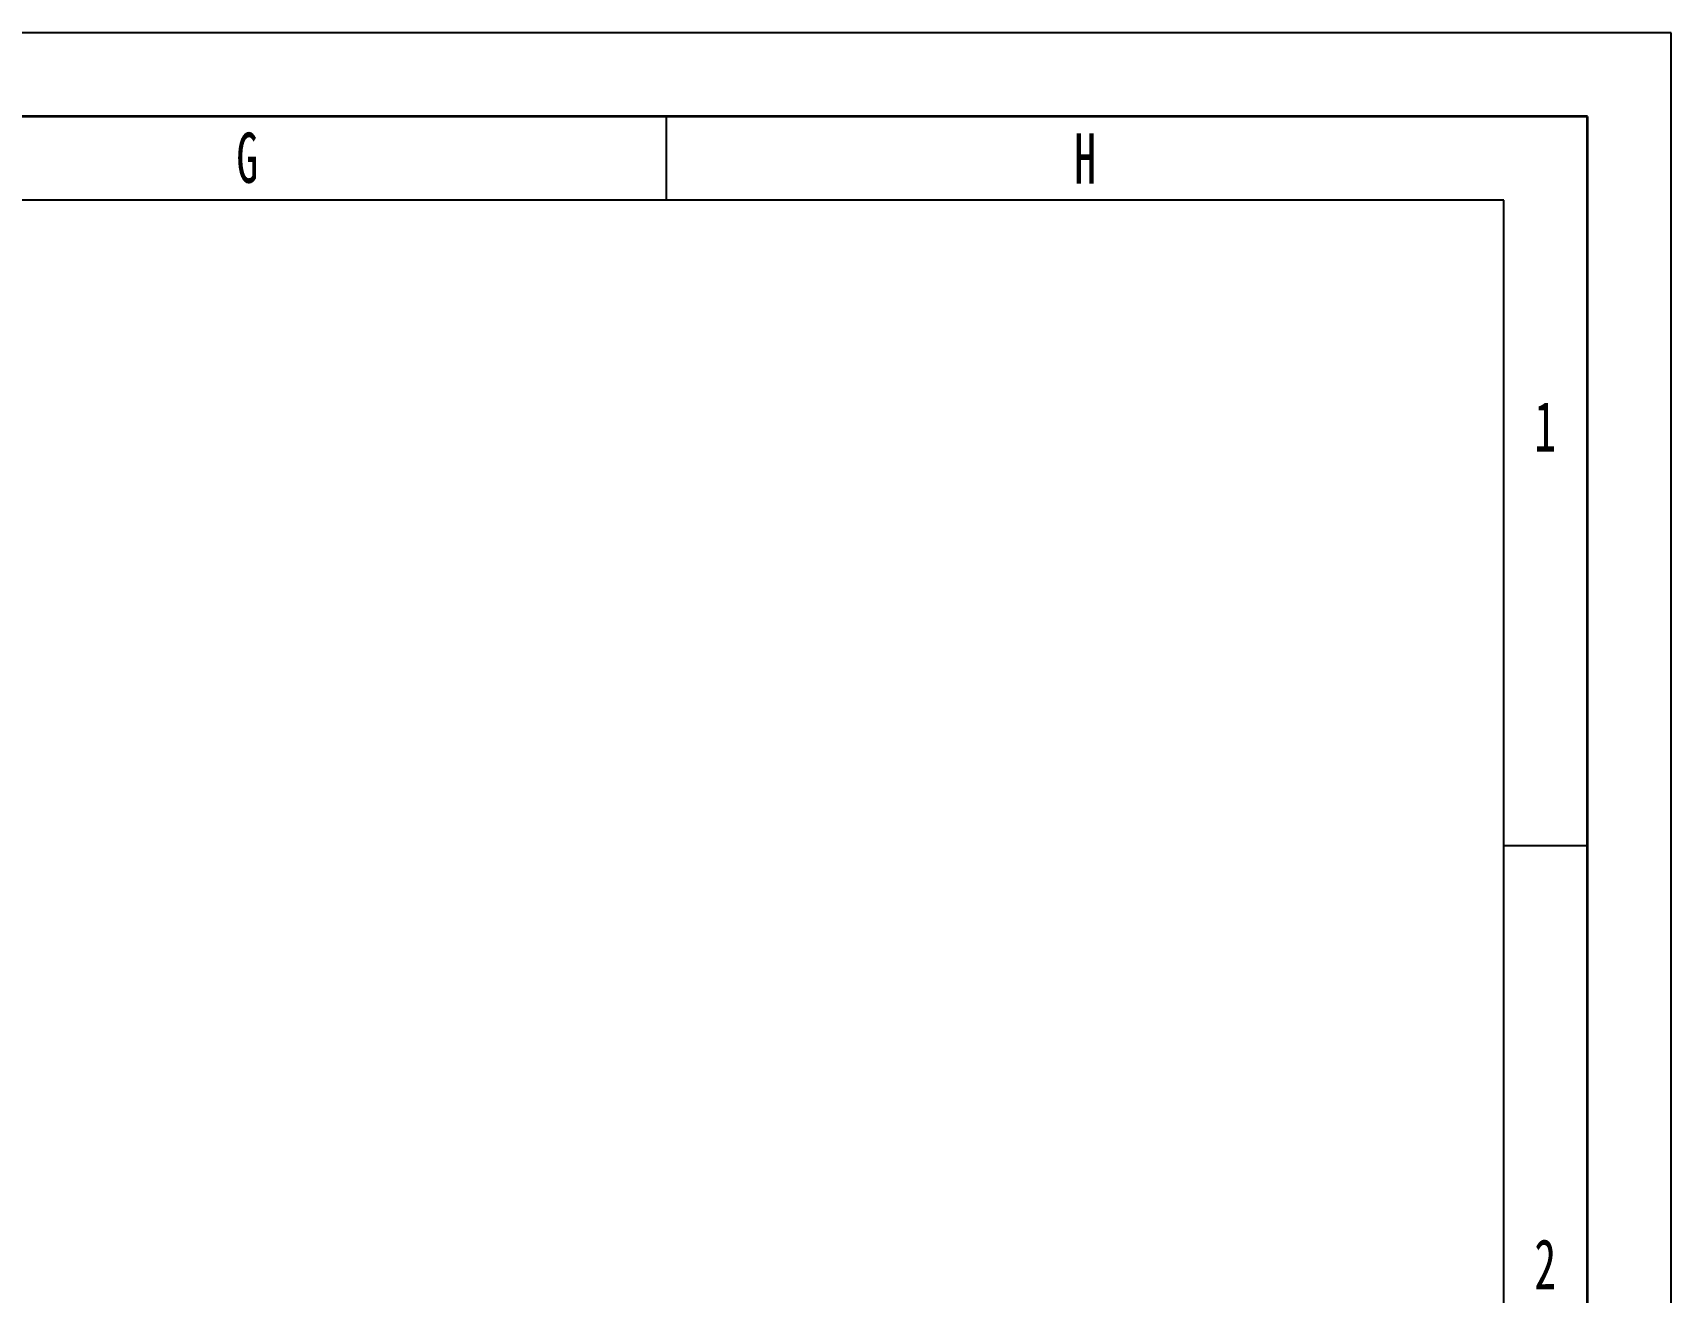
# Model space of a CAD drawing. Header units: millimetres. Extents: x 0 to 420, y -16 to 298.
# Drawn here: x 322.2 to 420, y 222.8 to 298 of the extents above; entities that cross this region are included whole.
import ezdxf

# ---------------------------------------------------------------- set-up
doc = ezdxf.new("R2010")
doc.units = ezdxf.units.MM
doc.layers.add('SLD-0', color=179, linetype='Continuous')
doc.layers.add('도면층1', color=4, linetype='Continuous', lineweight=35)
doc.layers.add('도면층2', color=3, linetype='Continuous', lineweight=25)
doc.styles.add('SLDTEXTSTYLE5', font='TXT', dxfattribs={"width": 0.638186})

msp = doc.modelspace()

# ---------------------------------------------------------------- linework, layer by layer
at = {"layer": 'SLD-0', "color": 7}
for p, q in [((420, 298), (0, 298)), ((420, 1), (420, 298))]:
    msp.add_line(p, q, dxfattribs=at)
at = {"layer": '도면층1', "color": 7}
for p, q in [((415, 293), (5, 293)), ((415, 6), (415, 293))]:
    msp.add_line(p, q, dxfattribs=at)
at = {"layer": '도면층2', "color": 7}
for p, q in [((360, 293), (360, 288)), ((410, 288), (10, 288)), ((410, 11), (410, 288)), ((410, 249.5), (415, 249.5))]:
    msp.add_line(p, q, dxfattribs=at)

# ---------------------------------------------------------------- texts
at = {"layer": '도면층2', "color": 7, "char_height": 3, "attachment_point": 2, "style": 'SLDTEXTSTYLE5'}
for s, insert in [('G', (334.99159, 292.0432)), ('H', (385.01353, 291.9922)), ('1', (412.47838, 275.9982)), ('2', (412.47838, 225.9982))]:
    msp.add_mtext(s, dxfattribs=dict(at, insert=insert))

doc.saveas('drawing.dxf')
